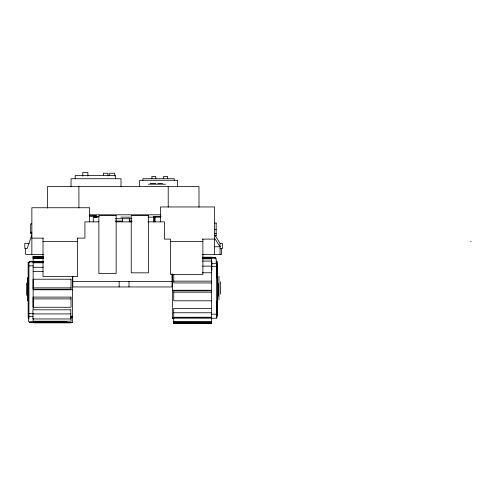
<?xml version="1.0" encoding="UTF-8"?>
<svg xmlns="http://www.w3.org/2000/svg" width="496" height="496" viewBox="0 0 496 496"><rect width="100%" height="100%" fill="white"/><g stroke="black" fill="none" stroke-linecap="round" stroke-linejoin="round"><path stroke-width="0.74" d="M31.856 234.8L27.15 248.521L24.8 248.521L24.8 243.338L29.208 243.338M150.226 183.433L155.818 183.433M157.784 183.433L162.533 183.433M148.354 184.214L165.596 184.214M89.398 214.799L160.723 214.799M89.193 215.586L96.472 215.586L96.472 217.676M89.621 216.368L94.891 216.368M95.703 216.368L99.157 216.368M161.144 216.368L153.655 216.368L153.655 221.861M97.991 217.155L93.285 217.155L93.285 221.861M120.813 217.155L130.225 217.155M147.975 217.155L154.151 217.155M155.081 217.155L160.735 217.155M115.475 218.724L131.868 218.724M115.506 221.073L122.394 221.073M129.295 221.073L132.01 221.073M98.803 221.861L84.915 221.861L84.915 238.13L77.227 238.13M132.01 221.861L115.996 221.861L115.996 221.073M147.752 221.861L164.43 221.861L164.43 239.109L170.395 239.109L170.395 274.4L202.889 274.4L202.889 239.109M214.576 223.051L216.175 223.095M31.856 223.907L30.684 223.876L30.684 233.424M214.576 229.623L216.175 229.623M30.684 232.277L31.856 232.277M30.684 233.232L31.856 233.232M214.576 233.511L216.175 233.511M214.576 235.309L216.175 235.309M31.856 238.13L43.394 238.13M214.576 238.185L220.088 246.76L214.576 246.76M202.387 239.109L214.576 239.109M43.003 241.509L77.537 241.509M170.395 241.509L202.889 241.509M470.623 241.713L471.2 241.713M215.363 236.015L220.069 243.338L222.419 243.338L222.419 248.521L220.069 248.521M43.456 254.405L25.581 254.405L25.581 248.521M202.25 254.405L221.638 254.405L221.638 248.521M43.208 256.488L33.145 256.488L33.145 309.306M33.145 256.587L43.208 256.587M33.145 256.661L43.208 256.686M33.145 256.903L43.208 256.903M33.145 257.009L43.208 257.009M202.337 257.201L211.625 257.201M202.938 257.381L215.177 257.381L215.177 258.999M202.337 257.517L211.625 257.517M33.145 257.585L43.208 257.585M202.938 257.616L215.177 257.616M33.145 257.691L43.208 257.691M33.145 257.821L43.208 257.765M33.145 258.056L43.208 258.056M33.145 258.131L43.208 258.131M33.145 258.205L43.208 258.205M202.263 258.205L216.194 258.205L216.194 263.692L211.55 263.692M202.337 258.819L211.625 258.819L211.625 323.547L173.699 323.547L173.699 317.905L211.625 317.905L172.348 317.886M202.573 261.076L211.86 261.076L211.86 270.233M33.145 261.659L43.208 261.659M29.221 262.613L29.221 261.776L43.208 261.714M29.221 261.795L43.208 261.882M33.145 261.938L43.208 261.975M33.145 262.049L43.208 262.049M33.145 262.142L43.208 262.13M33.145 262.787L43.208 262.787M28.935 265.844L33.145 265.844M202.573 266.123L211.86 266.123M211.625 266.34L216.616 266.34M33.145 267.276L43.208 267.276M33.145 271.579L43.208 271.579M202.399 272.769L211.687 272.769M173.761 281.133L211.687 281.133M72.831 281.461L172.031 281.461M211.687 282.937L173.761 282.937L173.761 274.288M33.083 287.86L71.015 287.86M33.145 289.769L72.422 289.769M172.348 290.265L211.625 290.265M211.687 290.805L173.755 290.805L173.755 300.799L211.687 300.799M173.755 292.175L211.687 292.175M33.083 298.902L71.009 298.902M211.625 308.45L173.699 308.45L173.699 317.248L211.625 317.248M173.699 312.759L211.625 312.759M28.935 313.695L33.145 313.695M32.91 313.912L70.841 313.912M211.625 314.185L216.616 314.185M33.22 316.343L28.576 316.343L28.576 321.83L66.501 321.83M70.885 316.243L72.422 316.243M71.021 316.442L72.422 316.442M71.021 316.758L72.422 316.758M71.021 316.888L72.422 316.888M211.625 318.252L216.857 318.24L216.857 301.022M172.348 318.593L173.885 318.593M172.348 318.668L173.699 318.668M173.699 321.823L211.625 321.823M29.593 322.183L67.518 322.183M29.593 322.419L72.422 322.419M173.699 322.344L211.625 322.344M33.145 322.512L71.071 322.512M173.699 322.45L211.625 322.45M29.593 322.648L72.422 322.648L72.422 276.179M33.145 322.834L71.071 322.834M173.699 323.02L211.625 323.02M173.699 323.231L211.625 323.231M173.699 323.349L211.625 323.349M173.699 323.367L211.625 323.442M220.54 281.821L220.54 294.078M220.069 243.338L220.069 254.405M218.972 276.204L218.972 299.696M218.426 283.83L218.426 296.087M218.184 283.569L218.184 295.852M217.645 278.213L217.645 284.041M217.645 295.269L217.645 301.704M217.403 261.349L217.403 316.188M216.857 263.791L216.857 277.952M216.616 261.032L216.616 317.886M216.175 223.051L216.175 236.034M214.576 254.405L214.576 206.956L160.506 206.956L160.506 221.861M199.001 207.285L199.001 186.57L47.436 186.57L47.436 208.047M177.63 186.57L177.63 180.296L139.562 180.296L139.562 186.57M174.276 180.296L174.276 178.727L142.91 178.727L142.91 180.296M172.348 274.307L172.348 318.723M172.031 273.73L172.031 286.948L72.831 286.948L72.831 276.408M168.212 186.57L168.212 207.173M167.555 178.727L167.555 176.378L163.637 176.378L163.637 178.727M160.375 216.368L160.375 217.155M155.794 178.727L155.794 176.378L151.875 176.378L151.875 178.727M155.081 216.368L155.081 221.861M154.306 216.368L154.306 221.861M129.295 218.724L129.295 221.861M128.979 281.461L128.979 286.948M122.394 218.724L122.394 221.861M121.005 186.57L121.005 178.727L71.052 178.727L71.052 186.57M119.152 281.461L119.152 286.948M115.68 178.727L115.68 175.59L75.212 175.59L75.212 178.727M114.756 175.981L114.756 173.24L109.678 173.24L109.678 175.59M107.992 175.981L107.992 173.24L103.404 173.24L103.404 175.59M95.66 215.586L95.66 217.676M94.891 215.586L94.891 217.744M89.621 221.861L89.621 207.743L31.856 207.743L31.856 254.405M87.885 176.111L87.885 172.453L82.789 172.453L82.789 176.111M78.907 186.57L78.907 207.936M77.537 238.13L77.537 276.557L43.003 276.557L43.003 238.13M71.071 316.243L71.071 321.216L33.145 321.216L33.145 318.37M28.935 262.142L28.935 317.397M28.935 317.75L28.935 319.002M28.154 262.142L28.154 317.397M27.367 277.425L27.367 300.917M26.586 283.042L26.586 295.3M116.132 215.586L98.878 215.586L98.878 273.618L116.132 273.618L116.132 215.586M148.484 215.586L131.229 215.586L131.229 272.831L148.484 272.831L148.484 215.586M71.015 279.229L33.083 279.229L33.083 289.23L71.015 289.23L71.015 279.229M71.009 297.098L33.083 297.098L33.083 307.266L71.009 307.266L71.009 297.098M70.841 309.795L32.91 309.795L32.91 318.959L70.841 318.959L70.841 309.795M211.625 322.214L173.699 322.214L211.625 322.264"/></g></svg>
